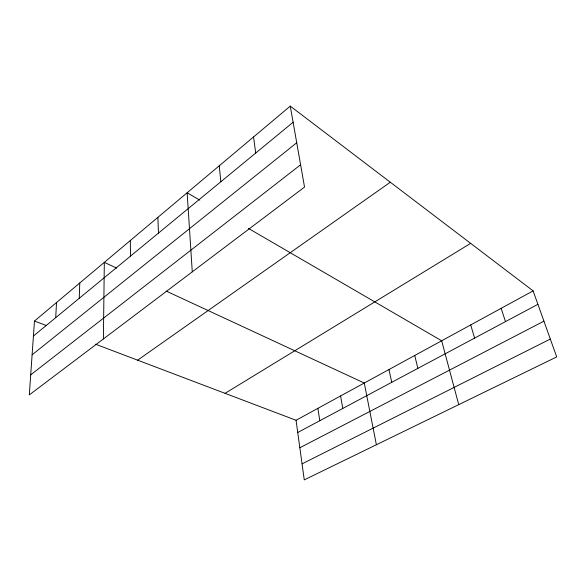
<?xml version="1.0" encoding="UTF-8"?>
<svg xmlns="http://www.w3.org/2000/svg" width="586" height="586" viewBox="0 0 586 586"><rect width="100%" height="100%" fill="white"/><g stroke="black" fill="none" stroke-linecap="round" stroke-linejoin="round"><path stroke-width="0.88" d="M103.392 338.957L104.323 262.36L116.709 268.11M79.257 298.296L79.762 282.994M55.721 317.663L56.512 302.53M34.479 321.047L29.3 394.905L304.53 187.073L290.268 106.117L34.479 321.047L46.441 325.582M33.431 336.012L293.11 122.262M32.113 354.83L296.721 142.757M30.706 374.85L300.603 164.769M137.637 360.178L390.313 182.231M225.053 393.338L470.646 243.358M296.047 420.265L533.114 290.876L556.7 356.925L304.259 479.883L296.047 420.265L95.489 344.187M297.732 432.49L537.911 304.31M299.834 447.763L543.925 321.172M302.054 463.87L550.313 339.052M166.131 291.052L364.272 383.032L376.388 444.752M199.782 200.119L187.146 192.765L192.274 271.838M248.413 228.394L441.676 340.781L458.721 404.648M290.268 106.117L533.114 290.876M501.155 308.317L505.476 321.619M470.712 324.937L474.594 338.1M414.742 355.482L417.862 368.382M388.965 369.554L391.756 382.314M340.598 395.953L342.788 408.442M317.868 408.354L319.802 420.711M253.548 136.97L255.708 153.049M219.252 165.787L220.812 181.777M157.883 217.355L158.454 233.103M130.319 240.516L130.495 256.119"/></g></svg>
